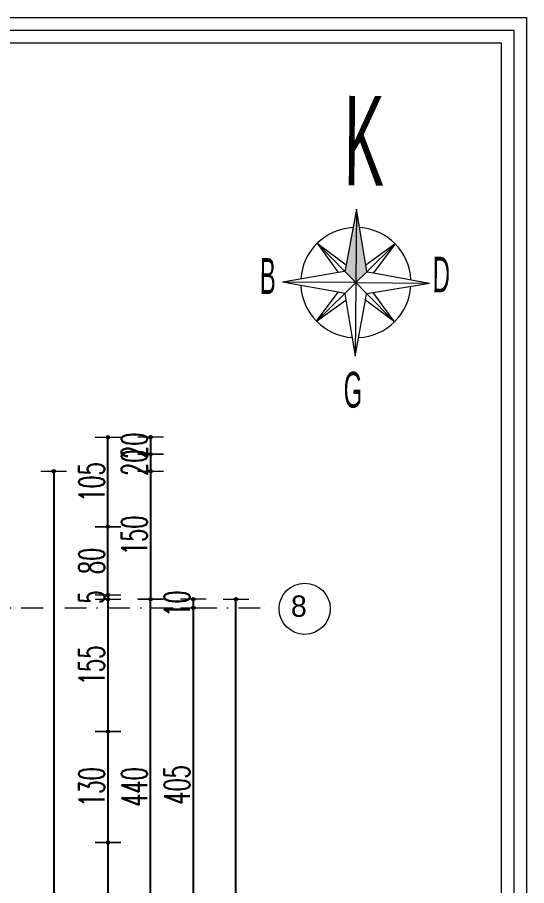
# Model space of a CAD drawing. Header units: millimetres. Extents: x -16104 to 67872, y -88009 to 12107.
# Drawn here: x 31249 to 31845, y 11089 to 12107 of the extents above; entities that cross this region are included whole.
import ezdxf

# ---------------------------------------------------------------- set-up
doc = ezdxf.new("R2010")
doc.units = ezdxf.units.MM
doc.linetypes.add('ACAD_ISO07W100', pattern=[3, 0, -3])
doc.linetypes.add('DASHDOTX2', pattern=[50.8, 25.4, -12.7, 0, -12.7])
doc.layers.get('0').update_dxf_attribs({"color": 241})
for name, color, linetype, lineweight in [('AKS', 1, 'ACAD_ISO07W100', 5), ('akslar', 144, 'Continuous', 20), ('c05', 32, 'Continuous', 13), ('MEKAN ADI', 31, 'Continuous', 5), ('OLCU', 54, 'Continuous', 13), ('PAFTA ADI', 41, 'Continuous', 5), ('ÇİZGİ', 253, 'Continuous', 18)]:
    doc.layers.add(name, color=color, linetype=linetype, lineweight=lineweight)
doc.styles.add('DIM', font='Txttw.shx', dxfattribs={"width": 0.6})
doc.styles.add('MEKAN ADI', font='stylu.ttf', dxfattribs={"width": 0.5, "height": 25})
doc.dimstyles.new('50', dxfattribs={"dimscale": 0, "dimtxt": 30, "dimasz": 1, "dimexe": 0, "dimexo": 2, "dimgap": 4, "dimtad": 1, "dimdec": 0, "dimzin": 0, "dimdsep": 46, "dimtxsty": 'DIM', "dimblk1": 'DOT', "dimblk2": 'DOT', "dimsah": 1, "dimcen": 1.5, "dimdle": 3, "dimse1": 1, "dimse2": 1, "dimclrd": 256, "dimclre": 9, "dimclrt": 256, "dimadec": 0, "dimazin": 0, "dimtfac": 0.24, "dimtdec": 0, "dimtix": 1, "dimtmove": 2, "dimatfit": 3, "dimldrblk": 'DOT', "dimfxl": 0, "dimtolj": 1, "dimtzin": 15, "dimarcsym": 0})

# ---------------------------------------------------------------- blocks, each defined once
blk = doc.blocks.new('DOT')
for p, q in [((0, 15), (0, -15)), ((-2, 0), (0, 0)), ((2, 0), (0, 0))]:
    blk.add_line(p, q)
blk.add_circle((0, 0), 2)
blk = doc.blocks.new('*D2162')
at = {"layer": 'Defpoints', "color": 0, "transparency": 16777216}
for p in [(31304.9, 11425), (31304.9, 11269.9), (31354.9, 11269.9)]:
    blk.add_point(p, dxfattribs=at)
at = {"layer": 'OLCU', "lineweight": -2, "transparency": 16777216}
blk.add_line((31354.9, 11424), (31354.9, 11270.9), dxfattribs=at)
for p, rotation in [((31354.9, 11425), 90), ((31354.9, 11269.9), 270)]:
    blk.add_blockref('DOT', p, dxfattribs=dict(at, rotation=rotation))
at = {"layer": 'OLCU', "transparency": 16777216, "insert": (31335.9, 11347.5), "char_height": 30, "attachment_point": 5, "rotation": 90, "style": 'DIM'}
blk.add_mtext('\\A1;155', dxfattribs=at)
blk = doc.blocks.new('*D2163')
at = {"layer": 'Defpoints', "color": 0, "transparency": 16777216}
for p in [(31304.9, 11269.9), (31304.9, 11139.9), (31354.9, 11139.9)]:
    blk.add_point(p, dxfattribs=at)
at = {"layer": 'OLCU', "lineweight": -2, "transparency": 16777216}
blk.add_line((31354.9, 11268.9), (31354.9, 11140.9), dxfattribs=at)
for p, rotation in [((31354.9, 11269.9), 90), ((31354.9, 11139.9), 270)]:
    blk.add_blockref('DOT', p, dxfattribs=dict(at, rotation=rotation))
at = {"layer": 'OLCU', "transparency": 16777216, "insert": (31335.9, 11204.9), "char_height": 30, "attachment_point": 5, "rotation": 90, "style": 'DIM'}
blk.add_mtext('\\A1;130', dxfattribs=at)
blk = doc.blocks.new('*D2164')
at = {"layer": 'Defpoints', "color": 0, "transparency": 16777216}
for p in [(31304.9, 11139.9), (31304.9, 10765), (31354.9, 10765)]:
    blk.add_point(p, dxfattribs=at)
at = {"layer": 'OLCU', "lineweight": -2, "transparency": 16777216}
blk.add_line((31354.9, 11138.9), (31354.9, 10766), dxfattribs=at)
for p, rotation in [((31354.9, 11139.9), 90), ((31354.9, 10765), 270)]:
    blk.add_blockref('DOT', p, dxfattribs=dict(at, rotation=rotation))
at = {"layer": 'OLCU', "transparency": 16777216, "insert": (31335.9, 10952.5), "char_height": 30, "attachment_point": 5, "rotation": 90, "style": 'DIM'}
blk.add_mtext('\\A1;375', dxfattribs=at)
blk = doc.blocks.new('*D2175')
at = {"layer": 'Defpoints', "color": 0, "transparency": 16777216}
for p in [(31404.9, 11425), (31404.9, 11415), (31454.9, 11415)]:
    blk.add_point(p, dxfattribs=at)
at = {"layer": 'OLCU', "lineweight": -2, "transparency": 16777216}
for p, q in [((31454.9, 11426), (31454.9, 11427)), ((31454.9, 11425), (31454.9, 11415)), ((31454.9, 11414), (31454.9, 11413))]:
    blk.add_line(p, q, dxfattribs=at)
for p, rotation in [((31454.9, 11425), 270), ((31454.9, 11415), 90)]:
    blk.add_blockref('DOT', p, dxfattribs=dict(at, rotation=rotation))
at = {"layer": 'OLCU', "transparency": 16777216, "insert": (31435.9, 11420), "char_height": 30, "attachment_point": 5, "rotation": 90, "style": 'DIM'}
blk.add_mtext('\\A1;10', dxfattribs=at)
blk = doc.blocks.new('*D2177')
at = {"layer": 'Defpoints', "color": 0, "transparency": 16777216}
for p in [(31469.9, 11425), (31504.9, 11425), (31469.9, 9615.5)]:
    blk.add_point(p, dxfattribs=at)
at = {"layer": 'OLCU', "lineweight": -2, "transparency": 16777216}
blk.add_line((31504.9, 9616.5), (31504.9, 11424), dxfattribs=at)
for p, rotation in [((31504.9, 11425), 90), ((31504.9, 9615.5), 270)]:
    blk.add_blockref('DOT', p, dxfattribs=dict(at, rotation=rotation))
at = {"layer": 'OLCU', "transparency": 16777216, "insert": (31485.9, 10520.3), "char_height": 30, "attachment_point": 5, "rotation": 90, "style": 'DIM'}
blk.add_mtext('\\A1;1805', dxfattribs=at)
blk = doc.blocks.new('*D2221')
at = {"layer": 'Defpoints', "color": 0, "transparency": 16777216}
for p in [(31304.9, 11430), (31304.9, 11425), (31354.9, 11425)]:
    blk.add_point(p, dxfattribs=at)
at = {"layer": 'OLCU', "lineweight": -2, "transparency": 16777216}
for p, q in [((31354.9, 11431), (31354.9, 11432)), ((31354.9, 11430), (31354.9, 11425)), ((31354.9, 11424), (31354.9, 11423))]:
    blk.add_line(p, q, dxfattribs=at)
for p, rotation in [((31354.9, 11430), 270), ((31354.9, 11425), 90)]:
    blk.add_blockref('DOT', p, dxfattribs=dict(at, rotation=rotation))
at = {"layer": 'OLCU', "transparency": 16777216, "insert": (31335.9, 11427.5), "char_height": 30, "attachment_point": 5, "rotation": 90, "style": 'DIM'}
blk.add_mtext('\\A1;5', dxfattribs=at)
blk = doc.blocks.new('*D2222')
at = {"layer": 'Defpoints', "color": 0, "transparency": 16777216}
for p in [(31304.9, 11510), (31354.9, 11510), (31304.9, 11430)]:
    blk.add_point(p, dxfattribs=at)
at = {"layer": 'OLCU', "lineweight": -2, "transparency": 16777216}
blk.add_line((31354.9, 11431), (31354.9, 11509), dxfattribs=at)
for p, rotation in [((31354.9, 11510), 90), ((31354.9, 11430), 270)]:
    blk.add_blockref('DOT', p, dxfattribs=dict(at, rotation=rotation))
at = {"layer": 'OLCU', "transparency": 16777216, "insert": (31335.9, 11470), "char_height": 30, "attachment_point": 5, "rotation": 90, "style": 'DIM'}
blk.add_mtext('\\A1;80', dxfattribs=at)
blk = doc.blocks.new('*D2223')
at = {"layer": 'Defpoints', "color": 0, "transparency": 16777216}
for p in [(31304.9, 11615), (31354.9, 11615), (31304.9, 11510)]:
    blk.add_point(p, dxfattribs=at)
at = {"layer": 'OLCU', "lineweight": -2, "transparency": 16777216}
blk.add_line((31354.9, 11511), (31354.9, 11614), dxfattribs=at)
for p, rotation in [((31354.9, 11615), 90), ((31354.9, 11510), 270)]:
    blk.add_blockref('DOT', p, dxfattribs=dict(at, rotation=rotation))
at = {"layer": 'OLCU', "transparency": 16777216, "insert": (31335.9, 11562.5), "char_height": 30, "attachment_point": 5, "rotation": 90, "style": 'DIM'}
blk.add_mtext('\\A1;105', dxfattribs=at)
blk = doc.blocks.new('*D2224')
at = {"layer": 'Defpoints', "color": 0, "transparency": 16777216}
for p in [(31304.9, 11615), (31304.9, 11595), (31404.9, 11595)]:
    blk.add_point(p, dxfattribs=at)
at = {"layer": 'OLCU', "lineweight": -2, "transparency": 16777216}
for p, q in [((31404.9, 11616), (31404.9, 11617)), ((31404.9, 11615), (31404.9, 11595)), ((31404.9, 11594), (31404.9, 11593))]:
    blk.add_line(p, q, dxfattribs=at)
for p, rotation in [((31404.9, 11615), 270), ((31404.9, 11595), 90)]:
    blk.add_blockref('DOT', p, dxfattribs=dict(at, rotation=rotation))
at = {"layer": 'OLCU', "transparency": 16777216, "insert": (31385.9, 11605), "char_height": 30, "attachment_point": 5, "rotation": 90, "style": 'DIM'}
blk.add_mtext('\\A1;20', dxfattribs=at)
blk = doc.blocks.new('*D2225')
at = {"layer": 'Defpoints', "color": 0, "transparency": 16777216}
for p in [(31306.3, 11575), (31304.9, 11425), (31404.9, 11425)]:
    blk.add_point(p, dxfattribs=at)
at = {"layer": 'OLCU', "lineweight": -2, "transparency": 16777216}
blk.add_line((31404.9, 11574), (31404.9, 11426), dxfattribs=at)
for p, rotation in [((31404.9, 11575), 90), ((31404.9, 11425), 270)]:
    blk.add_blockref('DOT', p, dxfattribs=dict(at, rotation=rotation))
at = {"layer": 'OLCU', "transparency": 16777216, "insert": (31385.9, 11500), "char_height": 30, "attachment_point": 5, "rotation": 90, "style": 'DIM'}
blk.add_mtext('\\A1;150', dxfattribs=at)
blk = doc.blocks.new('*D2227')
at = {"layer": 'Defpoints', "color": 0, "transparency": 16777216}
for p in [(31404.9, 11425), (31404.9, 11425), (31404.9, 10984.7)]:
    blk.add_point(p, dxfattribs=at)
at = {"layer": 'OLCU', "lineweight": -2, "transparency": 16777216}
blk.add_line((31404.9, 10985.7), (31404.9, 11424), dxfattribs=at)
for p, rotation in [((31404.9, 11425), 90), ((31404.9, 10984.7), 270)]:
    blk.add_blockref('DOT', p, dxfattribs=dict(at, rotation=rotation))
at = {"layer": 'OLCU', "transparency": 16777216, "insert": (31385.9, 11204.9), "char_height": 30, "attachment_point": 5, "rotation": 90, "style": 'DIM'}
blk.add_mtext('\\A1;440', dxfattribs=at)
blk = doc.blocks.new('*D2266')
at = {"layer": 'Defpoints', "color": 0, "transparency": 16777216}
for p in [(31454.9, 11415), (31454.9, 10999.7), (31454.9, 10999.7)]:
    blk.add_point(p, dxfattribs=at)
at = {"layer": 'OLCU', "lineweight": -2, "transparency": 16777216}
blk.add_line((31454.9, 11414), (31454.9, 11000.7), dxfattribs=at)
for p, rotation in [((31454.9, 11415), 90), ((31454.9, 10999.7), 270)]:
    blk.add_blockref('DOT', p, dxfattribs=dict(at, rotation=rotation))
at = {"layer": 'OLCU', "transparency": 16777216, "insert": (31435.9, 11207.4), "char_height": 30, "attachment_point": 5, "rotation": 90, "style": 'DIM'}
blk.add_mtext('\\A1;405', dxfattribs=at)
blk = doc.blocks.new('*D2285')
at = {"layer": 'Defpoints', "color": 0, "transparency": 16777216}
for p in [(31291.3, 11575), (31291.3, 9465.5), (31291.3, 9465.5)]:
    blk.add_point(p, dxfattribs=at)
at = {"layer": 'OLCU', "lineweight": -2, "transparency": 16777216}
blk.add_line((31291.3, 11574), (31291.3, 9466.5), dxfattribs=at)
for p, rotation in [((31291.3, 11575), 90), ((31291.3, 9465.5), 270)]:
    blk.add_blockref('DOT', p, dxfattribs=dict(at, rotation=rotation))
at = {"layer": 'OLCU', "transparency": 16777216, "insert": (31272.3, 10520.3), "char_height": 30, "attachment_point": 5, "rotation": 90, "style": 'DIM'}
blk.add_mtext('\\A1;2110', dxfattribs=at)
blk = doc.blocks.new('*D2294')
at = {"layer": 'Defpoints', "color": 0, "transparency": 16777216}
for p in [(31304.9, 11595), (31304.9, 11575), (31404.9, 11575)]:
    blk.add_point(p, dxfattribs=at)
at = {"layer": 'OLCU', "lineweight": -2, "transparency": 16777216}
for p, q in [((31404.9, 11596), (31404.9, 11597)), ((31404.9, 11595), (31404.9, 11575)), ((31404.9, 11574), (31404.9, 11573))]:
    blk.add_line(p, q, dxfattribs=at)
for p, rotation in [((31404.9, 11595), 270), ((31404.9, 11575), 90)]:
    blk.add_blockref('DOT', p, dxfattribs=dict(at, rotation=rotation))
at = {"layer": 'OLCU', "transparency": 16777216, "insert": (31385.9, 11585), "char_height": 30, "attachment_point": 5, "rotation": 90, "style": 'DIM'}
blk.add_mtext('\\A1;20', dxfattribs=at)

msp = doc.modelspace()

# ---------------------------------------------------------------- hatches: boundary and pattern name
at = {"layer": 'ÇİZGİ'}
h = msp.add_hatch(color=256, dxfattribs=at)
h.paths.add_polyline_path([(31645.4, 11796.2), (31658.4, 11809), (31657.1, 11816.8), (31646.1, 11882.3)])
h.paths.add_polyline_path([(31646.1, 11882.3), (31634, 11816.9), (31632.6, 11809.2), (31645.4, 11796.2)])

# ---------------------------------------------------------------- linework, layer by layer
at = {"layer": 'AKS', "linetype": 'ByBlock'}
msp.add_circle((31585.4, 11413.9), 30, dxfattribs=at)
at = {"layer": 'akslar', "linetype": 'DASHDOTX2'}
msp.add_line((28504.8, 11415), (31554.8, 11415), dxfattribs=at)
at = {"layer": 'c05'}
for points in [[(31845.5, 8939.6), (31845.5, 8729.3), (28315.2, 8729.3), (28315.2, 12107.1), (31845.5, 12107.1), (31845.5, 10251)], [(31830.5, 8939.6), (31830.5, 8744.3), (28330.2, 8744.3), (28330.2, 12092.1), (31830.5, 12092.1), (31830.5, 10251)], [(31815.5, 8939.6), (31815.5, 8759.3), (28345.2, 8759.3), (28345.2, 12077.1), (31815.5, 12077.1), (31815.5, 10251)]]:
    msp.add_lwpolyline(points, dxfattribs=at)
at = {"layer": 'ÇİZGİ'}
for p, q in [((31646.1, 11882.3), (31634, 11816.9)), ((31646.1, 11882.3), (31645.4, 11796.2)), ((31657.1, 11816.8), (31646.1, 11882.3)), ((31600.1, 11842.3), (31632.5, 11809.3)), ((31600.1, 11842.3), (31634, 11816.9)), ((31600.1, 11842.3), (31624.8, 11807.9)), ((31691.4, 11841.5), (31657.1, 11816.8)), ((31691.4, 11841.5), (31658.4, 11809)), ((31691.4, 11841.5), (31666.1, 11807.6)), ((31634, 11816.9), (31632.6, 11809.2)), ((31658.4, 11809), (31657.1, 11816.8)), ((31624.9, 11807.9), (31559.3, 11796.9)), ((31632.6, 11809.2), (31624.8, 11807.9)), ((31645.4, 11796.2), (31632.6, 11809.2)), ((31658.4, 11809), (31645.4, 11796.2)), ((31658.4, 11809), (31666.1, 11807.6)), ((31666.1, 11807.6), (31731.5, 11795.5)), ((31645.4, 11796.2), (31559.3, 11796.9)), ((31624.6, 11784.9), (31559.3, 11796.9)), ((31645.4, 11796.2), (31632.3, 11783.4)), ((31645.4, 11796.2), (31644.6, 11710.1)), ((31645.4, 11796.2), (31731.5, 11795.5)), ((31657.9, 11783.4), (31645.4, 11796.2)), ((31665.7, 11784.7), (31731.5, 11795.5)), ((31599.3, 11751), (31624.6, 11784.9)), ((31599.3, 11751), (31632.3, 11783.4)), ((31599.3, 11751), (31633.6, 11775.7)), ((31632.3, 11783.4), (31624.6, 11784.9)), ((31632.3, 11783.4), (31633.6, 11775.7)), ((31633.6, 11775.7), (31644.6, 11710.1)), ((31644.6, 11710.1), (31656.5, 11775.7)), ((31656.5, 11775.7), (31657.9, 11783.4)), ((31690.6, 11750.2), (31656.5, 11775.7)), ((31657.9, 11783.4), (31665.7, 11784.7)), ((31690.6, 11750.2), (31657.9, 11783.4)), ((31690.6, 11750.2), (31665.7, 11784.7))]:
    msp.add_line(p, q, dxfattribs=at)
for start, end in [(92.9042, 176.1457), (2.915, 86.135), (182.915, 266.135), (272.842, 356.2079)]:
    msp.add_arc((31645.4, 11796.2), 64.6, start, end, dxfattribs=at)

# ---------------------------------------------------------------- texts
at = {"layer": 'AKS', "insert": (31569.3, 11429.5), "char_height": 25, "width": 35.659, "attachment_point": 1}
msp.add_mtext('8', dxfattribs=at)
at = {"layer": 'MEKAN ADI', "style": 'MEKAN ADI', "width": 0.5}
for s, p in [('D', (31735.2, 11784.7)), ('D', (31735.2, 11784.7)), ('B', (31532.7, 11783)), ('G', (31630.9, 11649.7))]:
    msp.add_text(s, height=42, rotation=359.525, dxfattribs=at).set_placement(p)
at = {"layer": 'PAFTA ADI', "style": 'MEKAN ADI', "width": 0.5}
msp.add_text('K', height=105, rotation=359.525, dxfattribs=at).set_placement((31631.3, 11910.2))

# ---------------------------------------------------------------- dimensions: what is measured, and where the dimension line sits
at = {"layer": 'OLCU'}
for base, p1, p2, picture, middle in [((31404.9, 11595), (31304.9, 11615), (31304.9, 11595), '*D2224', (31385.9, 11605)), ((31354.9, 11615), (31304.9, 11510), (31304.9, 11615), '*D2223', (31335.9, 11562.5)), ((31404.9, 11575), (31304.9, 11595), (31304.9, 11575), '*D2294', (31385.9, 11585)), ((31404.9, 11425), (31306.3, 11575), (31304.9, 11425), '*D2225', (31385.9, 11500)), ((31354.9, 11510), (31304.9, 11430), (31304.9, 11510), '*D2222', (31335.9, 11470)), ((31454.9, 11415), (31404.9, 11425), (31404.9, 11415), '*D2175', (31435.9, 11420)), ((31354.9, 11425), (31304.9, 11430), (31304.9, 11425), '*D2221', (31335.9, 11427.5)), ((31354.9, 11269.9), (31304.9, 11425), (31304.9, 11269.9), '*D2162', (31335.9, 11347.5)), ((31404.9, 11425), (31404.9, 10984.7), (31404.9, 11425), '*D2227', (31385.9, 11204.9)), ((31354.9, 11139.9), (31304.9, 11269.9), (31304.9, 11139.9), '*D2163', (31335.9, 11204.9)), ((31354.9, 10765), (31304.9, 11139.9), (31304.9, 10765), '*D2164', (31335.9, 10952.5))]:
    dim = msp.add_linear_dim(base=base, p1=p1, p2=p2, angle=90, dimstyle='50', override={"dimscale": 1}, dxfattribs=at)
    dim.commit()
    dim.dimension.update_dxf_attribs({"geometry": picture, "text_midpoint": middle})
for base, p1, p2, text, picture, middle in [((31291.3, 9465.5), (31291.3, 11575), (31291.3, 9465.5), '2110', '*D2285', (31272.3, 10520.3)), ((31504.9, 11425), (31469.9, 9615.5), (31469.9, 11425), '1805', '*D2177', (31485.9, 10520.3)), ((31454.9, 10999.7), (31454.9, 11415), (31454.9, 10999.7), '405', '*D2266', (31435.9, 11207.4))]:
    dim = msp.add_linear_dim(base=base, p1=p1, p2=p2, angle=90, text=text, dimstyle='50', override={"dimscale": 1}, dxfattribs=at)
    dim.commit()
    dim.dimension.update_dxf_attribs({"geometry": picture, "text_midpoint": middle})

doc.saveas('drawing.dxf')
